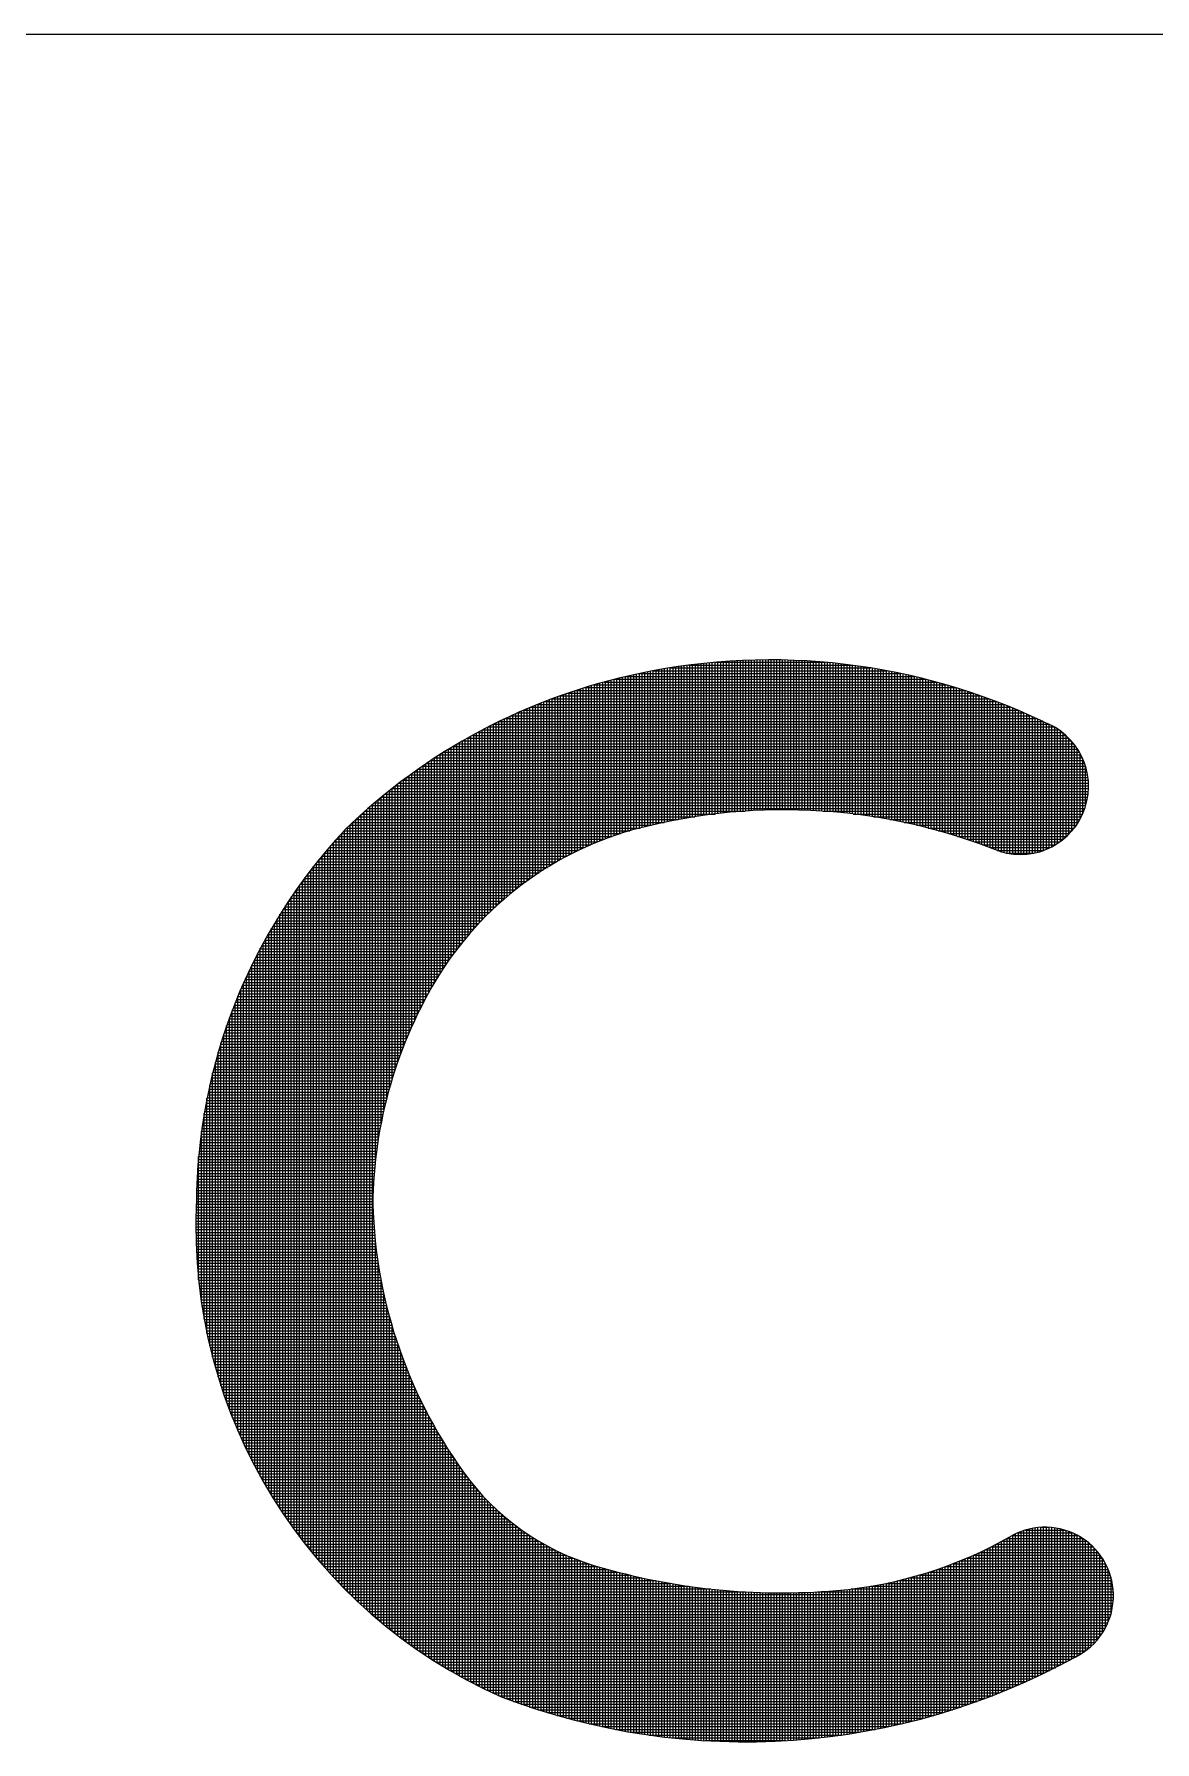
# Model space of a CAD drawing. Header units: inches. Extents: x 0 to 841, y 0 to 594.
# Drawn here: x 695.33 to 702.27, y 99.48 to 110.04 of the extents above; entities that cross this region are included whole.
import ezdxf

# ---------------------------------------------------------------- set-up
doc = ezdxf.new("R2010")
doc.units = ezdxf.units.IN
doc.header["$MEASUREMENT"] = 0
doc.layers.add('BG 0 -2', color=7, linetype='Continuous')
doc.layers.add('BG 한국지역난방기술주식회사 CI', color=7, linetype='Continuous')

msp = doc.modelspace()

# ---------------------------------------------------------------- linework, layer by layer
at = {"layer": 'BG 0 -2', "color": 7, "linetype": 'Continuous', "lineweight": 9}
msp.add_line((666.664, 110.04), (815.931, 110.04), dxfattribs=at)
at = {"layer": 'BG 한국지역난방기술주식회사 CI', "color": 242, "linetype": 'Continuous', "lineweight": 25, "true_color": 0xd51c29}
for p, q in [((699.303, 105.181), (699.303, 106.127)), ((699.321, 105.184), (699.321, 106.13)), ((699.338, 105.187), (699.338, 106.132)), ((699.355, 105.19), (699.355, 106.135)), ((699.373, 105.193), (699.373, 106.137)), ((699.384, 106.139), (700.39, 106.139)), ((699.39, 105.196), (699.39, 106.139)), ((699.407, 105.199), (699.407, 106.142)), ((699.425, 105.202), (699.425, 106.144)), ((699.442, 105.204), (699.442, 106.146)), ((699.46, 105.207), (699.46, 106.148)), ((699.477, 105.209), (699.477, 106.149)), ((699.494, 105.212), (699.494, 106.151)), ((699.512, 105.214), (699.512, 106.153)), ((699.529, 105.216), (699.529, 106.155)), ((699.544, 106.156), (700.23, 106.156)), ((699.546, 105.218), (699.546, 106.156)), ((699.564, 105.22), (699.564, 106.158)), ((699.581, 105.222), (699.581, 106.159)), ((699.598, 105.224), (699.598, 106.16)), ((699.616, 105.226), (699.616, 106.162)), ((699.633, 105.228), (699.633, 106.163)), ((699.651, 105.229), (699.651, 106.164)), ((699.668, 105.231), (699.668, 106.165)), ((699.685, 105.232), (699.685, 106.166)), ((699.703, 105.234), (699.703, 106.167)), ((699.72, 105.235), (699.72, 106.167)), ((699.737, 105.236), (699.737, 106.168)), ((699.755, 105.237), (699.755, 106.169)), ((699.772, 105.238), (699.772, 106.169)), ((699.789, 105.239), (699.789, 106.17)), ((699.807, 105.24), (699.807, 106.17)), ((699.824, 105.241), (699.824, 106.17)), ((699.842, 105.241), (699.842, 106.171)), ((699.859, 105.242), (699.859, 106.171)), ((699.876, 105.243), (699.876, 106.171)), ((699.894, 105.243), (699.894, 106.171)), ((699.911, 105.243), (699.911, 106.171)), ((699.928, 105.244), (699.928, 106.171)), ((699.946, 105.244), (699.946, 106.171)), ((699.963, 105.244), (699.963, 106.17)), ((699.98, 105.244), (699.98, 106.17)), ((699.998, 105.244), (699.998, 106.169)), ((700.015, 105.244), (700.015, 106.169)), ((700.033, 105.243), (700.033, 106.168)), ((700.05, 105.243), (700.05, 106.168)), ((700.067, 105.243), (700.067, 106.167)), ((700.085, 105.242), (700.085, 106.166)), ((700.102, 105.241), (700.102, 106.165)), ((700.119, 105.241), (700.119, 106.164)), ((700.137, 105.24), (700.137, 106.163)), ((700.154, 105.239), (700.154, 106.162)), ((700.172, 105.238), (700.172, 106.161)), ((700.189, 105.237), (700.189, 106.159)), ((700.206, 105.236), (700.206, 106.158)), ((700.224, 105.235), (700.224, 106.157)), ((700.241, 105.234), (700.241, 106.155)), ((700.258, 105.232), (700.258, 106.153)), ((700.276, 105.231), (700.276, 106.152)), ((700.293, 105.229), (700.293, 106.15)), ((700.31, 105.228), (700.31, 106.148)), ((700.328, 105.226), (700.328, 106.146)), ((700.345, 105.224), (700.345, 106.144)), ((700.363, 105.223), (700.363, 106.142)), ((700.38, 105.221), (700.38, 106.14)), ((700.397, 105.219), (700.397, 106.138)), ((700.415, 105.216), (700.415, 106.135)), ((700.432, 105.214), (700.432, 106.133)), ((700.449, 105.212), (700.449, 106.13)), ((700.467, 105.21), (700.467, 106.128)), ((698.817, 105.044), (698.817, 106.023)), ((698.834, 105.051), (698.834, 106.027)), ((698.852, 105.058), (698.852, 106.032)), ((698.86, 106.034), (700.913, 106.034)), ((698.869, 105.064), (698.869, 106.037)), ((698.887, 105.071), (698.887, 106.042)), ((698.904, 105.077), (698.904, 106.046)), ((698.921, 105.083), (698.921, 106.051)), ((698.926, 106.052), (700.847, 106.052)), ((698.939, 105.089), (698.939, 106.055)), ((698.956, 105.095), (698.956, 106.059)), ((698.973, 105.1), (698.973, 106.063)), ((698.991, 105.106), (698.991, 106.067)), ((698.998, 106.069), (700.775, 106.069)), ((699.008, 105.111), (699.008, 106.071)), ((699.025, 105.116), (699.025, 106.075)), ((699.043, 105.121), (699.043, 106.079)), ((699.06, 105.126), (699.06, 106.083)), ((699.077, 106.086), (700.697, 106.086)), ((699.078, 105.13), (699.078, 106.087)), ((699.095, 105.135), (699.095, 106.09)), ((699.112, 105.139), (699.112, 106.094)), ((699.13, 105.143), (699.13, 106.097)), ((699.147, 105.147), (699.147, 106.1)), ((699.164, 105.151), (699.164, 106.104)), ((699.165, 106.104), (700.61, 106.104)), ((699.182, 105.155), (699.182, 106.107)), ((699.199, 105.159), (699.199, 106.11)), ((699.216, 105.163), (699.216, 106.113)), ((699.234, 105.167), (699.234, 106.116)), ((699.251, 105.17), (699.251, 106.119)), ((699.264, 106.121), (700.51, 106.121)), ((699.269, 105.174), (699.269, 106.122)), ((699.286, 105.177), (699.286, 106.125)), ((700.484, 105.207), (700.484, 106.125)), ((700.501, 105.205), (700.501, 106.123)), ((700.519, 105.202), (700.519, 106.12)), ((700.536, 105.199), (700.536, 106.117)), ((700.554, 105.196), (700.554, 106.114)), ((700.571, 105.194), (700.571, 106.111)), ((700.588, 105.191), (700.588, 106.108)), ((700.606, 105.188), (700.606, 106.105)), ((700.623, 105.184), (700.623, 106.101)), ((700.64, 105.181), (700.64, 106.098)), ((700.658, 105.178), (700.658, 106.095)), ((700.675, 105.174), (700.675, 106.091)), ((700.692, 105.171), (700.692, 106.087)), ((700.71, 105.167), (700.71, 106.084)), ((700.727, 105.164), (700.727, 106.08)), ((700.745, 105.16), (700.745, 106.076)), ((700.762, 105.156), (700.762, 106.072)), ((700.779, 105.152), (700.779, 106.068)), ((700.797, 105.148), (700.797, 106.064)), ((700.814, 105.144), (700.814, 106.06)), ((700.831, 105.14), (700.831, 106.056)), ((700.849, 105.135), (700.849, 106.051)), ((700.866, 105.131), (700.866, 106.047)), ((700.883, 105.126), (700.883, 106.042)), ((700.901, 105.122), (700.901, 106.038)), ((700.918, 105.117), (700.918, 106.033)), ((700.936, 105.112), (700.936, 106.028)), ((700.953, 105.107), (700.953, 106.023)), ((698.505, 104.885), (698.505, 105.918)), ((698.522, 104.896), (698.522, 105.925)), ((698.536, 105.93), (701.24, 105.93)), ((698.539, 104.906), (698.539, 105.931)), ((698.557, 104.917), (698.557, 105.938)), ((698.574, 104.927), (698.574, 105.944)), ((698.583, 105.948), (701.192, 105.948)), ((698.591, 104.936), (698.591, 105.95)), ((698.609, 104.946), (698.609, 105.957)), ((698.626, 104.955), (698.626, 105.963)), ((698.633, 105.965), (701.142, 105.965)), ((698.643, 104.964), (698.643, 105.969)), ((698.661, 104.973), (698.661, 105.974)), ((698.678, 104.982), (698.678, 105.98)), ((698.685, 105.982), (701.089, 105.982)), ((698.696, 104.99), (698.696, 105.986)), ((698.713, 104.999), (698.713, 105.991)), ((698.73, 105.007), (698.73, 105.997)), ((698.74, 106), (701.034, 106)), ((698.748, 105.014), (698.748, 106.002)), ((698.765, 105.022), (698.765, 106.007)), ((698.782, 105.03), (698.782, 106.013)), ((698.798, 106.017), (700.975, 106.017)), ((698.8, 105.037), (698.8, 106.018)), ((700.97, 105.102), (700.97, 106.018)), ((700.988, 105.097), (700.988, 106.013)), ((701.005, 105.092), (701.005, 106.008)), ((701.022, 105.087), (701.022, 106.003)), ((701.04, 105.081), (701.04, 105.998)), ((701.057, 105.076), (701.057, 105.992)), ((701.074, 105.07), (701.074, 105.987)), ((701.092, 105.065), (701.092, 105.981)), ((701.109, 105.059), (701.109, 105.976)), ((701.127, 105.053), (701.127, 105.97)), ((701.144, 105.047), (701.144, 105.964)), ((701.161, 105.041), (701.161, 105.958)), ((701.179, 105.035), (701.179, 105.952)), ((701.196, 105.029), (701.196, 105.946)), ((701.213, 105.022), (701.213, 105.94)), ((701.231, 105.016), (701.231, 105.934)), ((701.248, 105.009), (701.248, 105.927)), ((701.265, 105.003), (701.265, 105.921)), ((701.283, 104.996), (701.283, 105.914)), ((698.248, 105.809), (701.534, 105.809)), ((698.261, 104.709), (698.261, 105.815)), ((698.279, 104.724), (698.279, 105.823)), ((698.285, 105.826), (701.496, 105.826)), ((698.296, 104.738), (698.296, 105.831)), ((698.314, 104.752), (698.314, 105.839)), ((698.324, 105.843), (701.457, 105.843)), ((698.331, 104.765), (698.331, 105.847)), ((698.348, 104.778), (698.348, 105.854)), ((698.363, 105.861), (701.416, 105.861)), ((698.366, 104.791), (698.366, 105.862)), ((698.383, 104.804), (698.383, 105.869)), ((698.4, 104.816), (698.4, 105.876)), ((698.404, 105.878), (701.374, 105.878)), ((698.418, 104.828), (698.418, 105.884)), ((698.435, 104.84), (698.435, 105.891)), ((698.446, 105.895), (701.331, 105.895)), ((698.452, 104.852), (698.452, 105.898)), ((698.47, 104.863), (698.47, 105.905)), ((698.487, 104.874), (698.487, 105.912)), ((698.49, 105.913), (701.287, 105.913)), ((701.3, 104.989), (701.3, 105.908)), ((701.318, 104.983), (701.318, 105.901)), ((701.335, 104.978), (701.335, 105.894)), ((701.352, 104.975), (701.352, 105.887)), ((701.37, 104.972), (701.37, 105.88)), ((701.387, 104.969), (701.387, 105.873)), ((701.404, 104.968), (701.404, 105.866)), ((701.422, 104.967), (701.422, 105.858)), ((701.439, 104.967), (701.439, 105.851)), ((701.456, 104.967), (701.456, 105.843)), ((701.474, 104.969), (701.474, 105.836)), ((701.491, 104.971), (701.491, 105.828)), ((701.509, 104.974), (701.509, 105.82)), ((701.526, 104.977), (701.526, 105.812)), ((698.045, 105.704), (701.717, 105.704)), ((698.053, 104.507), (698.053, 105.709)), ((698.07, 104.526), (698.07, 105.718)), ((698.077, 105.722), (701.697, 105.722)), ((698.088, 104.545), (698.088, 105.728)), ((698.105, 104.563), (698.105, 105.737)), ((698.109, 105.739), (701.673, 105.739)), ((698.122, 104.581), (698.122, 105.746)), ((698.14, 104.598), (698.14, 105.755)), ((698.143, 105.757), (701.646, 105.757)), ((698.157, 104.615), (698.157, 105.764)), ((698.175, 104.632), (698.175, 105.773)), ((698.177, 105.774), (701.613, 105.774)), ((698.192, 104.648), (698.192, 105.781)), ((698.209, 104.664), (698.209, 105.79)), ((698.212, 105.791), (701.571, 105.791)), ((698.227, 104.679), (698.227, 105.798)), ((698.244, 104.694), (698.244, 105.807)), ((701.543, 104.981), (701.543, 105.804)), ((701.561, 104.986), (701.561, 105.796)), ((701.578, 104.992), (701.578, 105.788)), ((701.595, 104.999), (701.595, 105.781)), ((701.613, 105.007), (701.613, 105.774)), ((701.63, 105.015), (701.63, 105.765)), ((701.647, 105.025), (701.647, 105.756)), ((701.665, 105.036), (701.665, 105.745)), ((701.682, 105.048), (701.682, 105.733)), ((701.7, 105.061), (701.7, 105.719)), ((701.717, 105.076), (701.717, 105.705)), ((697.868, 105.6), (701.801, 105.6)), ((697.879, 104.284), (697.879, 105.607)), ((697.896, 105.618), (701.791, 105.618)), ((697.897, 104.31), (697.897, 105.618)), ((697.914, 104.334), (697.914, 105.629)), ((697.925, 105.635), (701.779, 105.635)), ((697.931, 104.358), (697.931, 105.639)), ((697.949, 104.381), (697.949, 105.649)), ((697.954, 105.652), (701.766, 105.652)), ((697.966, 104.403), (697.966, 105.66)), ((697.983, 105.67), (701.751, 105.67)), ((697.984, 104.425), (697.984, 105.67)), ((698.001, 104.447), (698.001, 105.68)), ((698.014, 105.687), (701.735, 105.687)), ((698.018, 104.467), (698.018, 105.69)), ((698.036, 104.487), (698.036, 105.699)), ((701.734, 105.092), (701.734, 105.688)), ((701.752, 105.111), (701.752, 105.669)), ((701.769, 105.132), (701.769, 105.648)), ((701.786, 105.157), (701.786, 105.624)), ((697.706, 103.98), (697.706, 105.492)), ((697.711, 105.496), (701.843, 105.496)), ((697.723, 104.015), (697.723, 105.504)), ((697.736, 105.513), (701.838, 105.513)), ((697.74, 104.049), (697.74, 105.516)), ((697.758, 104.082), (697.758, 105.528)), ((697.761, 105.531), (701.833, 105.531)), ((697.775, 104.114), (697.775, 105.54)), ((697.787, 105.548), (701.826, 105.548)), ((697.793, 104.144), (697.793, 105.552)), ((697.81, 104.174), (697.81, 105.563)), ((697.814, 105.566), (701.819, 105.566)), ((697.827, 104.203), (697.827, 105.574)), ((697.841, 105.583), (701.81, 105.583)), ((697.845, 104.231), (697.845, 105.585)), ((697.862, 104.258), (697.862, 105.596)), ((701.804, 105.185), (701.804, 105.595)), ((701.821, 105.22), (701.821, 105.56)), ((701.838, 105.267), (701.838, 105.513)), ((697.567, 103.638), (697.567, 105.39)), ((697.57, 105.392), (701.857, 105.392)), ((697.584, 103.689), (697.584, 105.403)), ((697.592, 105.409), (701.856, 105.409)), ((697.602, 103.737), (697.602, 105.416)), ((697.615, 105.427), (701.855, 105.427)), ((697.619, 103.783), (697.619, 105.429)), ((697.636, 103.826), (697.636, 105.442)), ((697.639, 105.444), (701.853, 105.444)), ((697.654, 103.867), (697.654, 105.455)), ((697.662, 105.461), (701.851, 105.461)), ((697.671, 103.906), (697.671, 105.468)), ((697.686, 105.479), (701.847, 105.479)), ((697.688, 103.944), (697.688, 105.48)), ((701.856, 105.363), (701.856, 105.417)), ((697.441, 105.288), (701.844, 105.288)), ((697.445, 103.078), (697.445, 105.291)), ((697.462, 105.305), (701.848, 105.305)), ((697.463, 103.208), (697.463, 105.306)), ((697.48, 103.306), (697.48, 105.32)), ((697.483, 105.322), (701.851, 105.322)), ((697.497, 103.388), (697.497, 105.334)), ((697.504, 105.34), (701.854, 105.34)), ((697.515, 103.46), (697.515, 105.348)), ((697.526, 105.357), (701.855, 105.357)), ((697.532, 103.525), (697.532, 105.362)), ((697.547, 105.375), (701.856, 105.375)), ((697.549, 103.584), (697.549, 105.376)), ((697.324, 105.184), (699.318, 105.184)), ((697.324, 100.36), (697.324, 105.183)), ((697.341, 100.344), (697.341, 105.199)), ((697.343, 105.201), (699.42, 105.201)), ((697.358, 100.328), (697.358, 105.215)), ((697.362, 105.218), (699.546, 105.218)), ((697.376, 100.312), (697.376, 105.231)), ((697.381, 105.236), (699.731, 105.236)), ((697.393, 100.296), (697.393, 105.246)), ((697.401, 105.253), (701.834, 105.253)), ((697.411, 100.281), (697.411, 105.261)), ((697.421, 105.27), (701.839, 105.27)), ((697.428, 100.265), (697.428, 105.276)), ((700.215, 105.236), (701.827, 105.236)), ((700.4, 105.218), (701.82, 105.218)), ((700.526, 105.201), (701.812, 105.201)), ((700.628, 105.184), (701.803, 105.184)), ((697.219, 105.079), (698.91, 105.079)), ((697.22, 100.464), (697.22, 105.08)), ((697.235, 105.097), (698.962, 105.097)), ((697.237, 100.446), (697.237, 105.099)), ((697.251, 105.114), (699.019, 105.114)), ((697.254, 100.428), (697.254, 105.117)), ((697.269, 105.131), (699.082, 105.131)), ((697.272, 100.411), (697.272, 105.134)), ((697.287, 105.149), (699.153, 105.149)), ((697.289, 100.394), (697.289, 105.151)), ((697.305, 105.166), (699.231, 105.166)), ((697.306, 100.377), (697.306, 105.167)), ((700.715, 105.166), (701.793, 105.166)), ((700.793, 105.149), (701.781, 105.149)), ((700.864, 105.131), (701.768, 105.131)), ((700.929, 105.114), (701.754, 105.114)), ((700.989, 105.097), (701.738, 105.097)), ((701.046, 105.079), (701.721, 105.079)), ((697.128, 104.975), (698.665, 104.975)), ((697.133, 100.558), (697.133, 104.98)), ((697.143, 104.992), (698.7, 104.992)), ((697.15, 100.539), (697.15, 105.001)), ((697.158, 105.01), (698.737, 105.01)), ((697.167, 100.519), (697.167, 105.021)), ((697.173, 105.027), (698.777, 105.027)), ((697.185, 100.501), (697.185, 105.041)), ((697.188, 105.045), (698.818, 105.045)), ((697.202, 100.482), (697.202, 105.061)), ((697.203, 105.062), (698.863, 105.062)), ((701.1, 105.062), (701.701, 105.062)), ((701.151, 105.045), (701.678, 105.045)), ((701.2, 105.027), (701.651, 105.027)), ((701.247, 105.01), (701.619, 105.01)), ((701.291, 104.992), (701.579, 104.992)), ((701.349, 104.975), (701.517, 104.975)), ((697.045, 104.871), (698.482, 104.871)), ((697.046, 100.66), (697.046, 104.873)), ((697.058, 104.888), (698.509, 104.888)), ((697.063, 100.639), (697.063, 104.895)), ((697.072, 104.906), (698.538, 104.906)), ((697.081, 100.618), (697.081, 104.917)), ((697.086, 104.923), (698.568, 104.923)), ((697.098, 100.598), (697.098, 104.938)), ((697.1, 104.94), (698.599, 104.94)), ((697.114, 104.958), (698.631, 104.958)), ((697.115, 100.578), (697.115, 104.96)), ((696.959, 100.772), (696.959, 104.755)), ((696.967, 104.767), (698.333, 104.767)), ((696.976, 100.749), (696.976, 104.779)), ((696.98, 104.784), (698.356, 104.784)), ((696.992, 104.801), (698.38, 104.801)), ((696.994, 100.726), (696.994, 104.803)), ((697.005, 104.819), (698.404, 104.819)), ((697.011, 100.704), (697.011, 104.827)), ((697.018, 104.836), (698.429, 104.836)), ((697.029, 100.682), (697.029, 104.85)), ((697.031, 104.854), (698.455, 104.854)), ((696.89, 100.87), (696.89, 104.653)), ((696.896, 104.663), (698.208, 104.663)), ((696.907, 100.845), (696.907, 104.679)), ((696.908, 104.68), (698.228, 104.68)), ((696.919, 104.697), (698.248, 104.697)), ((696.924, 100.82), (696.924, 104.705)), ((696.931, 104.715), (698.268, 104.715)), ((696.942, 100.796), (696.942, 104.73)), ((696.943, 104.732), (698.289, 104.732)), ((696.955, 104.749), (698.311, 104.749)), ((696.82, 100.976), (696.82, 104.542)), ((696.83, 104.558), (698.101, 104.558)), ((696.838, 100.949), (696.838, 104.57)), ((696.841, 104.576), (698.118, 104.576)), ((696.852, 104.593), (698.135, 104.593)), ((696.855, 100.922), (696.855, 104.598)), ((696.863, 104.61), (698.152, 104.61)), ((696.872, 100.896), (696.872, 104.626)), ((696.874, 104.628), (698.171, 104.628)), ((696.885, 104.645), (698.189, 104.645)), ((696.76, 104.437), (697.993, 104.437)), ((696.768, 101.062), (696.768, 104.451)), ((696.77, 104.454), (698.007, 104.454)), ((696.779, 104.472), (698.022, 104.472)), ((696.785, 101.033), (696.785, 104.482)), ((696.789, 104.489), (698.037, 104.489)), ((696.799, 104.506), (698.052, 104.506)), ((696.803, 101.004), (696.803, 104.512)), ((696.81, 104.524), (698.068, 104.524)), ((696.82, 104.541), (698.084, 104.541)), ((696.705, 104.333), (697.913, 104.333)), ((696.714, 104.35), (697.926, 104.35)), ((696.716, 101.155), (696.716, 104.354)), ((696.723, 104.367), (697.939, 104.367)), ((696.732, 104.385), (697.952, 104.385)), ((696.733, 101.123), (696.733, 104.388)), ((696.741, 104.402), (697.965, 104.402)), ((696.75, 104.419), (697.979, 104.419)), ((696.751, 101.092), (696.751, 104.42)), ((696.654, 104.228), (697.843, 104.228)), ((696.662, 104.246), (697.854, 104.246)), ((696.664, 101.256), (696.664, 104.249)), ((696.671, 104.263), (697.865, 104.263)), ((696.679, 104.281), (697.877, 104.281)), ((696.681, 101.221), (696.681, 104.285)), ((696.688, 104.298), (697.889, 104.298)), ((696.696, 104.315), (697.901, 104.315)), ((696.699, 101.187), (696.699, 104.32)), ((696.608, 104.124), (697.781, 104.124)), ((696.612, 101.366), (696.612, 104.133)), ((696.615, 104.142), (697.791, 104.142)), ((696.623, 104.159), (697.801, 104.159)), ((696.629, 101.328), (696.629, 104.173)), ((696.631, 104.176), (697.811, 104.176)), ((696.638, 104.194), (697.822, 104.194)), ((696.646, 104.211), (697.832, 104.211)), ((696.647, 101.291), (696.647, 104.212)), ((696.566, 104.02), (697.725, 104.02)), ((696.572, 104.037), (697.734, 104.037)), ((696.577, 101.447), (696.577, 104.049)), ((696.579, 104.055), (697.743, 104.055)), ((696.586, 104.072), (697.753, 104.072)), ((696.593, 104.09), (697.762, 104.09)), ((696.594, 101.406), (696.594, 104.092)), ((696.601, 104.107), (697.771, 104.107)), ((696.525, 101.581), (696.525, 103.909)), ((696.527, 103.916), (697.675, 103.916)), ((696.534, 103.933), (697.683, 103.933)), ((696.54, 103.951), (697.691, 103.951)), ((696.542, 101.534), (696.542, 103.958)), ((696.546, 103.968), (697.7, 103.968)), ((696.553, 103.985), (697.708, 103.985)), ((696.559, 104.003), (697.717, 104.003)), ((696.56, 101.489), (696.56, 104.004)), ((696.49, 101.682), (696.49, 103.803)), ((696.493, 103.812), (697.631, 103.812)), ((696.498, 103.829), (697.638, 103.829)), ((696.504, 103.846), (697.645, 103.846)), ((696.508, 101.63), (696.508, 103.857)), ((696.51, 103.864), (697.652, 103.864)), ((696.516, 103.881), (697.66, 103.881)), ((696.521, 103.899), (697.668, 103.899)), ((696.462, 103.708), (697.591, 103.708)), ((696.467, 103.725), (697.597, 103.725)), ((696.472, 103.742), (697.603, 103.742)), ((696.473, 101.737), (696.473, 103.745)), ((696.477, 103.76), (697.61, 103.76)), ((696.482, 103.777), (697.617, 103.777)), ((696.488, 103.794), (697.624, 103.794)), ((696.435, 103.603), (697.556, 103.603)), ((696.438, 101.86), (696.438, 103.616)), ((696.439, 103.621), (697.561, 103.621)), ((696.444, 103.638), (697.567, 103.638)), ((696.448, 103.655), (697.573, 103.655)), ((696.453, 103.673), (697.578, 103.673)), ((696.456, 101.796), (696.456, 103.683)), ((696.457, 103.69), (697.584, 103.69)), ((696.411, 103.499), (697.525, 103.499)), ((696.415, 103.517), (697.53, 103.517)), ((696.419, 103.534), (697.535, 103.534)), ((696.421, 101.929), (696.421, 103.543)), ((696.423, 103.551), (697.54, 103.551)), ((696.427, 103.569), (697.545, 103.569)), ((696.431, 103.586), (697.55, 103.586)), ((696.391, 103.395), (697.499, 103.395)), ((696.394, 103.412), (697.503, 103.412)), ((696.397, 103.43), (697.507, 103.43)), ((696.401, 103.447), (697.511, 103.447)), ((696.403, 102.006), (696.403, 103.461)), ((696.404, 103.464), (697.516, 103.464)), ((696.408, 103.482), (697.52, 103.482)), ((696.374, 103.291), (697.477, 103.291)), ((696.376, 103.308), (697.48, 103.308)), ((696.379, 103.326), (697.484, 103.326)), ((696.382, 103.343), (697.487, 103.343)), ((696.385, 103.36), (697.491, 103.36)), ((696.386, 102.094), (696.386, 103.368)), ((696.388, 103.378), (697.495, 103.378)), ((696.358, 103.169), (697.457, 103.169)), ((696.36, 103.187), (697.459, 103.187)), ((696.362, 103.204), (697.462, 103.204)), ((696.364, 103.221), (697.465, 103.221)), ((696.367, 103.239), (697.468, 103.239)), ((696.369, 103.256), (697.471, 103.256)), ((696.369, 102.2), (696.369, 103.254)), ((696.371, 103.273), (697.474, 103.273)), ((696.348, 103.065), (697.444, 103.065)), ((696.35, 103.082), (697.446, 103.082)), ((696.351, 102.338), (696.351, 103.101)), ((696.351, 103.1), (697.448, 103.1)), ((696.353, 103.117), (697.45, 103.117)), ((696.355, 103.134), (697.452, 103.134)), ((696.356, 103.152), (697.454, 103.152)), ((696.342, 102.961), (697.435, 102.961)), ((696.343, 102.996), (697.438, 102.996)), ((696.343, 102.978), (697.436, 102.978)), ((696.345, 103.013), (697.439, 103.013)), ((696.346, 103.03), (697.44, 103.03)), ((696.347, 103.048), (697.442, 103.048)), ((696.338, 102.857), (697.428, 102.857)), ((696.339, 102.891), (697.431, 102.891)), ((696.339, 102.874), (697.431, 102.874)), ((696.34, 102.926), (697.433, 102.926)), ((696.34, 102.909), (697.432, 102.909)), ((696.341, 102.943), (697.434, 102.943)), ((697.428, 102.857), (697.43, 102.857)), ((696.336, 102.77), (697.429, 102.77)), ((696.336, 102.752), (697.431, 102.752)), ((696.337, 102.805), (697.429, 102.805)), ((696.337, 102.787), (697.429, 102.787)), ((696.338, 102.839), (697.428, 102.839)), ((696.338, 102.822), (697.429, 102.822)), ((697.428, 102.839), (697.43, 102.839)), ((697.429, 102.77), (697.43, 102.77)), ((696.334, 102.683), (697.435, 102.683)), ((696.334, 102.666), (697.436, 102.666)), ((696.334, 102.648), (697.438, 102.648)), ((696.335, 102.735), (697.432, 102.735)), ((696.335, 102.718), (697.433, 102.718)), ((696.335, 102.7), (697.434, 102.7)), ((696.335, 102.631), (697.439, 102.631)), ((696.335, 102.614), (697.441, 102.614)), ((696.335, 102.596), (697.443, 102.596)), ((696.336, 102.579), (697.444, 102.579)), ((696.336, 102.561), (697.446, 102.561)), ((696.337, 102.544), (697.448, 102.544)), ((697.445, 100.25), (697.445, 102.57)), ((696.337, 102.527), (697.45, 102.527)), ((696.338, 102.509), (697.452, 102.509)), ((696.339, 102.492), (697.455, 102.492)), ((696.34, 102.475), (697.457, 102.475)), ((696.341, 102.457), (697.46, 102.457)), ((696.342, 102.44), (697.462, 102.44)), ((697.463, 100.236), (697.463, 102.437)), ((696.344, 102.423), (697.465, 102.423)), ((696.345, 102.405), (697.468, 102.405)), ((696.347, 102.388), (697.471, 102.388)), ((696.348, 102.37), (697.474, 102.37)), ((696.35, 102.353), (697.477, 102.353)), ((696.352, 102.336), (697.48, 102.336)), ((697.48, 100.221), (697.48, 102.336)), ((696.353, 102.318), (697.483, 102.318)), ((696.355, 102.301), (697.487, 102.301)), ((696.357, 102.284), (697.49, 102.284)), ((696.36, 102.266), (697.494, 102.266)), ((696.362, 102.249), (697.498, 102.249)), ((696.364, 102.232), (697.502, 102.232)), ((697.497, 100.207), (697.497, 102.251)), ((696.367, 102.214), (697.506, 102.214)), ((696.369, 102.197), (697.51, 102.197)), ((696.372, 102.179), (697.514, 102.179)), ((696.374, 102.162), (697.518, 102.162)), ((696.377, 102.145), (697.523, 102.145)), ((696.38, 102.127), (697.527, 102.127)), ((697.515, 100.193), (697.515, 102.176)), ((696.383, 102.11), (697.532, 102.11)), ((696.386, 102.093), (697.537, 102.093)), ((696.39, 102.075), (697.542, 102.075)), ((696.393, 102.058), (697.547, 102.058)), ((696.396, 102.041), (697.552, 102.041)), ((696.4, 102.023), (697.557, 102.023)), ((697.532, 100.179), (697.532, 102.109)), ((697.549, 100.165), (697.549, 102.048)), ((696.404, 102.006), (697.562, 102.006)), ((696.407, 101.988), (697.568, 101.988)), ((696.411, 101.971), (697.573, 101.971)), ((696.415, 101.954), (697.579, 101.954)), ((696.419, 101.936), (697.585, 101.936)), ((696.423, 101.919), (697.591, 101.919)), ((696.427, 101.902), (697.597, 101.902)), ((697.567, 100.151), (697.567, 101.991)), ((697.584, 100.138), (697.584, 101.938)), ((696.432, 101.884), (697.603, 101.884)), ((696.436, 101.867), (697.609, 101.867)), ((696.441, 101.85), (697.616, 101.85)), ((696.445, 101.832), (697.622, 101.832)), ((696.45, 101.815), (697.629, 101.815)), ((696.455, 101.797), (697.636, 101.797)), ((697.602, 100.125), (697.602, 101.888)), ((697.619, 100.112), (697.619, 101.841)), ((696.46, 101.78), (697.642, 101.78)), ((696.465, 101.763), (697.649, 101.763)), ((696.47, 101.745), (697.657, 101.745)), ((696.476, 101.728), (697.664, 101.728)), ((696.481, 101.711), (697.671, 101.711)), ((696.487, 101.693), (697.679, 101.693)), ((697.636, 100.099), (697.636, 101.795)), ((697.654, 100.086), (697.654, 101.753)), ((697.671, 100.074), (697.671, 101.711)), ((696.492, 101.676), (697.687, 101.676)), ((696.498, 101.659), (697.694, 101.659)), ((696.504, 101.641), (697.702, 101.641)), ((696.51, 101.624), (697.71, 101.624)), ((696.516, 101.606), (697.719, 101.606)), ((696.522, 101.589), (697.727, 101.589)), ((697.688, 100.062), (697.688, 101.672)), ((697.706, 100.05), (697.706, 101.634)), ((697.723, 100.038), (697.723, 101.597)), ((696.528, 101.572), (697.736, 101.572)), ((696.535, 101.554), (697.744, 101.554)), ((696.541, 101.537), (697.753, 101.537)), ((696.548, 101.52), (697.762, 101.52)), ((696.555, 101.502), (697.771, 101.502)), ((696.562, 101.485), (697.78, 101.485)), ((697.74, 100.026), (697.74, 101.562)), ((697.758, 100.014), (697.758, 101.527)), ((697.775, 100.003), (697.775, 101.494)), ((696.569, 101.468), (697.789, 101.468)), ((696.576, 101.45), (697.799, 101.45)), ((696.583, 101.433), (697.809, 101.433)), ((696.59, 101.415), (697.818, 101.415)), ((696.598, 101.398), (697.828, 101.398)), ((696.605, 101.381), (697.839, 101.381)), ((697.793, 99.992), (697.793, 101.462)), ((697.81, 99.981), (697.81, 101.431)), ((697.827, 99.97), (697.827, 101.4)), ((696.613, 101.363), (697.849, 101.363)), ((696.621, 101.346), (697.859, 101.346)), ((696.629, 101.329), (697.87, 101.329)), ((696.637, 101.311), (697.881, 101.311)), ((696.645, 101.294), (697.892, 101.294)), ((696.654, 101.276), (697.903, 101.276)), ((697.845, 99.959), (697.845, 101.37)), ((697.862, 99.948), (697.862, 101.341)), ((697.879, 99.938), (697.879, 101.313)), ((697.897, 99.927), (697.897, 101.286)), ((696.662, 101.259), (697.914, 101.259)), ((696.671, 101.242), (697.925, 101.242)), ((696.679, 101.224), (697.937, 101.224)), ((696.688, 101.207), (697.949, 101.207)), ((696.697, 101.19), (697.961, 101.19)), ((696.707, 101.172), (697.973, 101.172)), ((697.914, 99.917), (697.914, 101.259)), ((697.931, 99.907), (697.931, 101.233)), ((697.949, 99.897), (697.949, 101.207)), ((697.966, 99.887), (697.966, 101.182)), ((696.716, 101.155), (697.985, 101.155)), ((696.725, 101.138), (697.998, 101.138)), ((696.735, 101.12), (698.011, 101.12)), ((696.745, 101.103), (698.024, 101.103)), ((696.754, 101.085), (698.038, 101.085)), ((696.764, 101.068), (698.052, 101.068)), ((697.984, 99.878), (697.984, 101.157)), ((698.001, 99.868), (698.001, 101.134)), ((698.018, 99.859), (698.018, 101.111)), ((698.036, 99.85), (698.036, 101.088)), ((698.053, 99.841), (698.053, 101.067)), ((696.775, 101.051), (698.067, 101.051)), ((696.785, 101.033), (698.082, 101.033)), ((696.795, 101.016), (698.097, 101.016)), ((696.806, 100.999), (698.113, 100.999)), ((696.817, 100.981), (698.129, 100.981)), ((696.828, 100.964), (698.146, 100.964)), ((698.07, 99.832), (698.07, 101.046)), ((698.088, 99.823), (698.088, 101.026)), ((698.105, 99.815), (698.105, 101.007)), ((698.122, 99.806), (698.122, 100.989)), ((698.14, 99.798), (698.14, 100.971)), ((698.157, 99.789), (698.157, 100.953)), ((696.839, 100.947), (698.164, 100.947)), ((696.85, 100.929), (698.182, 100.929)), ((696.861, 100.912), (698.201, 100.912)), ((696.873, 100.894), (698.22, 100.894)), ((696.885, 100.877), (698.24, 100.877)), ((696.897, 100.86), (698.261, 100.86)), ((698.175, 99.781), (698.175, 100.936)), ((698.192, 99.773), (698.192, 100.92)), ((698.209, 99.765), (698.209, 100.904)), ((698.227, 99.758), (698.227, 100.889)), ((698.244, 99.751), (698.244, 100.874)), ((698.261, 99.744), (698.261, 100.859)), ((696.909, 100.842), (698.282, 100.842)), ((696.921, 100.825), (698.304, 100.825)), ((696.933, 100.808), (698.327, 100.808)), ((696.946, 100.79), (698.351, 100.79)), ((696.959, 100.773), (698.376, 100.773)), ((696.972, 100.756), (698.402, 100.756)), ((698.279, 99.738), (698.279, 100.845)), ((698.296, 99.732), (698.296, 100.831)), ((698.314, 99.725), (698.314, 100.818)), ((698.331, 99.719), (698.331, 100.805)), ((698.348, 99.713), (698.348, 100.792)), ((698.366, 99.707), (698.366, 100.78)), ((698.383, 99.701), (698.383, 100.768)), ((698.4, 99.696), (698.4, 100.757)), ((698.418, 99.69), (698.418, 100.746)), ((701.37, 99.809), (701.37, 100.748)), ((701.383, 100.756), (701.792, 100.756)), ((701.387, 99.817), (701.387, 100.758)), ((701.404, 99.824), (701.404, 100.767)), ((701.418, 100.773), (701.757, 100.773)), ((701.422, 99.832), (701.422, 100.775)), ((701.439, 99.839), (701.439, 100.781)), ((701.456, 99.847), (701.456, 100.788)), ((701.465, 100.79), (701.709, 100.79)), ((701.474, 99.855), (701.474, 100.793)), ((701.491, 99.863), (701.491, 100.797)), ((701.509, 99.871), (701.509, 100.801)), ((701.526, 99.879), (701.526, 100.804)), ((701.543, 99.887), (701.543, 100.806)), ((701.561, 99.895), (701.561, 100.807)), ((701.564, 100.808), (701.61, 100.808)), ((701.578, 99.903), (701.578, 100.808)), ((701.595, 99.912), (701.595, 100.808)), ((701.613, 99.92), (701.613, 100.808)), ((701.63, 99.929), (701.63, 100.806)), ((701.647, 99.938), (701.647, 100.804)), ((701.665, 99.947), (701.665, 100.801)), ((701.682, 99.955), (701.682, 100.798)), ((701.7, 99.965), (701.7, 100.793)), ((701.717, 99.974), (701.717, 100.788)), ((701.734, 99.983), (701.734, 100.782)), ((701.752, 99.992), (701.752, 100.775)), ((701.769, 100.002), (701.769, 100.767)), ((701.786, 100.011), (701.786, 100.759)), ((701.804, 100.021), (701.804, 100.749)), ((696.985, 100.738), (698.43, 100.738)), ((696.998, 100.721), (698.458, 100.721)), ((697.012, 100.703), (698.488, 100.703)), ((697.025, 100.686), (698.52, 100.686)), ((697.039, 100.669), (698.554, 100.669)), ((697.053, 100.651), (698.59, 100.651)), ((698.435, 99.684), (698.435, 100.735)), ((698.452, 99.679), (698.452, 100.724)), ((698.47, 99.673), (698.47, 100.714)), ((698.487, 99.668), (698.487, 100.704)), ((698.505, 99.663), (698.505, 100.695)), ((698.522, 99.657), (698.522, 100.685)), ((698.539, 99.652), (698.539, 100.676)), ((698.557, 99.647), (698.557, 100.667)), ((698.574, 99.642), (698.574, 100.659)), ((698.591, 99.637), (698.591, 100.651)), ((698.609, 99.633), (698.609, 100.643)), ((698.626, 99.628), (698.626, 100.635)), ((701.161, 99.729), (701.161, 100.642)), ((701.179, 99.735), (701.179, 100.65)), ((701.182, 100.651), (701.916, 100.651)), ((701.196, 99.741), (701.196, 100.658)), ((701.213, 99.748), (701.213, 100.666)), ((701.218, 100.669), (701.902, 100.669)), ((701.231, 99.754), (701.231, 100.675)), ((701.248, 99.761), (701.248, 100.683)), ((701.253, 100.686), (701.885, 100.686)), ((701.265, 99.767), (701.265, 100.692)), ((701.283, 99.774), (701.283, 100.701)), ((701.287, 100.703), (701.866, 100.703)), ((701.3, 99.781), (701.3, 100.71)), ((701.318, 99.788), (701.318, 100.719)), ((701.32, 100.721), (701.845, 100.721)), ((701.335, 99.795), (701.335, 100.729)), ((701.352, 100.738), (701.821, 100.738)), ((701.352, 99.802), (701.352, 100.738)), ((701.821, 100.032), (701.821, 100.738)), ((701.838, 100.044), (701.838, 100.726)), ((701.856, 100.057), (701.856, 100.712)), ((701.873, 100.072), (701.873, 100.697)), ((701.891, 100.089), (701.891, 100.68)), ((701.908, 100.108), (701.908, 100.662)), ((701.925, 100.13), (701.925, 100.64)), ((697.068, 100.634), (698.628, 100.634)), ((697.082, 100.617), (698.669, 100.617)), ((697.097, 100.599), (698.715, 100.599)), ((697.112, 100.582), (698.764, 100.582)), ((697.127, 100.565), (698.821, 100.565)), ((697.142, 100.547), (698.882, 100.547)), ((697.158, 100.53), (698.947, 100.53)), ((698.643, 99.623), (698.643, 100.627)), ((698.661, 99.619), (698.661, 100.62)), ((698.678, 99.614), (698.678, 100.613)), ((698.696, 99.61), (698.696, 100.606)), ((698.713, 99.605), (698.713, 100.6)), ((698.73, 99.601), (698.73, 100.594)), ((698.748, 99.597), (698.748, 100.588)), ((698.765, 99.593), (698.765, 100.582)), ((698.782, 99.589), (698.782, 100.576)), ((698.8, 99.585), (698.8, 100.571)), ((698.817, 99.581), (698.817, 100.566)), ((698.834, 99.577), (698.834, 100.561)), ((698.852, 99.573), (698.852, 100.556)), ((698.869, 99.57), (698.869, 100.551)), ((698.887, 99.566), (698.887, 100.546)), ((698.904, 99.563), (698.904, 100.541)), ((698.921, 99.559), (698.921, 100.537)), ((698.939, 99.556), (698.939, 100.532)), ((700.866, 99.635), (700.866, 100.529)), ((700.869, 100.53), (701.985, 100.53)), ((700.883, 99.64), (700.883, 100.534)), ((700.901, 99.645), (700.901, 100.54)), ((700.918, 99.65), (700.918, 100.546)), ((700.922, 100.547), (701.978, 100.547)), ((700.936, 99.655), (700.936, 100.552)), ((700.953, 99.66), (700.953, 100.558)), ((700.97, 99.665), (700.97, 100.564)), ((700.971, 100.565), (701.971, 100.565)), ((700.988, 99.671), (700.988, 100.571)), ((701.005, 99.676), (701.005, 100.577)), ((701.018, 100.582), (701.962, 100.582)), ((701.022, 99.682), (701.022, 100.584)), ((701.04, 99.687), (701.04, 100.591)), ((701.057, 99.693), (701.057, 100.597)), ((701.062, 100.599), (701.953, 100.599)), ((701.074, 99.699), (701.074, 100.605)), ((701.092, 99.704), (701.092, 100.612)), ((701.103, 100.617), (701.942, 100.617)), ((701.109, 99.71), (701.109, 100.619)), ((701.127, 99.716), (701.127, 100.627)), ((701.143, 100.634), (701.93, 100.634)), ((701.144, 99.722), (701.144, 100.634)), ((701.943, 100.154), (701.943, 100.615)), ((701.96, 100.184), (701.96, 100.586)), ((701.977, 100.22), (701.977, 100.55)), ((697.174, 100.512), (699.017, 100.512)), ((697.19, 100.495), (699.093, 100.495)), ((697.206, 100.478), (699.177, 100.478)), ((697.223, 100.46), (699.271, 100.46)), ((697.24, 100.443), (699.381, 100.443)), ((697.257, 100.426), (699.519, 100.426)), ((698.956, 99.553), (698.956, 100.528)), ((698.973, 99.549), (698.973, 100.523)), ((698.991, 99.546), (698.991, 100.519)), ((699.008, 99.543), (699.008, 100.515)), ((699.025, 99.54), (699.025, 100.51)), ((699.043, 99.537), (699.043, 100.506)), ((699.06, 99.534), (699.06, 100.502)), ((699.078, 99.532), (699.078, 100.499)), ((699.095, 99.529), (699.095, 100.495)), ((699.112, 99.526), (699.112, 100.491)), ((699.13, 99.524), (699.13, 100.487)), ((699.147, 99.521), (699.147, 100.484)), ((699.164, 99.519), (699.164, 100.48)), ((699.182, 99.517), (699.182, 100.477)), ((699.199, 99.514), (699.199, 100.473)), ((699.216, 99.512), (699.216, 100.47)), ((699.234, 99.51), (699.234, 100.467)), ((699.251, 99.508), (699.251, 100.464)), ((699.269, 99.506), (699.269, 100.461)), ((699.286, 99.504), (699.286, 100.458)), ((699.303, 99.503), (699.303, 100.455)), ((699.321, 99.501), (699.321, 100.452)), ((699.338, 99.499), (699.338, 100.449)), ((699.355, 99.498), (699.355, 100.447)), ((699.373, 99.496), (699.373, 100.444)), ((699.39, 99.495), (699.39, 100.442)), ((699.407, 99.493), (699.407, 100.439)), ((699.425, 99.492), (699.425, 100.437)), ((699.442, 99.491), (699.442, 100.435)), ((699.46, 99.49), (699.46, 100.433)), ((699.477, 99.488), (699.477, 100.43)), ((699.494, 99.487), (699.494, 100.428)), ((699.512, 99.486), (699.512, 100.426)), ((699.529, 99.486), (699.529, 100.425)), ((700.38, 99.53), (700.38, 100.425)), ((700.387, 100.426), (702.009, 100.426)), ((700.397, 99.533), (700.397, 100.427)), ((700.415, 99.536), (700.415, 100.429)), ((700.432, 99.539), (700.432, 100.431)), ((700.449, 99.542), (700.449, 100.434)), ((700.467, 99.545), (700.467, 100.436)), ((700.484, 99.548), (700.484, 100.439)), ((700.501, 99.551), (700.501, 100.442)), ((700.508, 100.443), (702.007, 100.443)), ((700.519, 99.554), (700.519, 100.445)), ((700.536, 99.557), (700.536, 100.448)), ((700.554, 99.561), (700.554, 100.451)), ((700.571, 99.564), (700.571, 100.454)), ((700.588, 99.568), (700.588, 100.458)), ((700.602, 100.46), (702.004, 100.46)), ((700.606, 99.571), (700.606, 100.461)), ((700.623, 99.575), (700.623, 100.465)), ((700.64, 99.579), (700.64, 100.469)), ((700.658, 99.583), (700.658, 100.472)), ((700.675, 99.587), (700.675, 100.476)), ((700.68, 100.478), (702.001, 100.478)), ((700.692, 99.591), (700.692, 100.481)), ((700.71, 99.595), (700.71, 100.485)), ((700.727, 99.599), (700.727, 100.489)), ((700.745, 99.603), (700.745, 100.494)), ((700.75, 100.495), (701.996, 100.495)), ((700.762, 99.607), (700.762, 100.498)), ((700.779, 99.612), (700.779, 100.503)), ((700.797, 99.616), (700.797, 100.508)), ((700.812, 100.512), (701.991, 100.512)), ((700.814, 99.621), (700.814, 100.513)), ((700.831, 99.625), (700.831, 100.518)), ((700.849, 99.63), (700.849, 100.524)), ((701.995, 100.269), (701.995, 100.5)), ((697.274, 100.408), (699.731, 100.408)), ((697.292, 100.391), (702.011, 100.391)), ((697.31, 100.374), (702.011, 100.374)), ((697.328, 100.356), (702.01, 100.356)), ((697.346, 100.339), (702.008, 100.339)), ((697.365, 100.321), (702.006, 100.321)), ((699.546, 99.485), (699.546, 100.423)), ((699.564, 99.484), (699.564, 100.421)), ((699.581, 99.483), (699.581, 100.419)), ((699.598, 99.483), (699.598, 100.418)), ((699.616, 99.482), (699.616, 100.416)), ((699.633, 99.482), (699.633, 100.415)), ((699.651, 99.481), (699.651, 100.414)), ((699.668, 99.481), (699.668, 100.412)), ((699.685, 99.481), (699.685, 100.411)), ((699.703, 99.481), (699.703, 100.41)), ((699.72, 99.481), (699.72, 100.409)), ((699.737, 99.481), (699.737, 100.408)), ((699.755, 99.481), (699.755, 100.407)), ((699.772, 99.481), (699.772, 100.406)), ((699.789, 99.481), (699.789, 100.405)), ((699.807, 99.481), (699.807, 100.405)), ((699.824, 99.482), (699.824, 100.404)), ((699.842, 99.482), (699.842, 100.404)), ((699.859, 99.483), (699.859, 100.403)), ((699.876, 99.483), (699.876, 100.403)), ((699.894, 99.484), (699.894, 100.403)), ((699.911, 99.484), (699.911, 100.402)), ((699.928, 99.485), (699.928, 100.402)), ((699.946, 99.486), (699.946, 100.402)), ((699.963, 99.487), (699.963, 100.402)), ((699.98, 99.488), (699.98, 100.402)), ((699.998, 99.489), (699.998, 100.402)), ((700.015, 99.49), (700.015, 100.402)), ((700.033, 99.491), (700.033, 100.403)), ((700.05, 99.493), (700.05, 100.403)), ((700.067, 99.494), (700.067, 100.404)), ((700.085, 99.495), (700.085, 100.404)), ((700.102, 99.497), (700.102, 100.405)), ((700.119, 99.498), (700.119, 100.405)), ((700.137, 99.5), (700.137, 100.406)), ((700.154, 99.502), (700.154, 100.407)), ((700.172, 99.503), (700.172, 100.408)), ((700.18, 100.408), (702.01, 100.408)), ((700.189, 99.505), (700.189, 100.409)), ((700.206, 99.507), (700.206, 100.41)), ((700.224, 99.509), (700.224, 100.411)), ((700.241, 99.511), (700.241, 100.412)), ((700.258, 99.513), (700.258, 100.413)), ((700.276, 99.516), (700.276, 100.415)), ((700.293, 99.518), (700.293, 100.416)), ((700.31, 99.52), (700.31, 100.418)), ((700.328, 99.523), (700.328, 100.419)), ((700.345, 99.525), (700.345, 100.421)), ((700.363, 99.528), (700.363, 100.423)), ((697.384, 100.304), (702.003, 100.304)), ((697.404, 100.287), (701.999, 100.287)), ((697.423, 100.269), (701.995, 100.269)), ((697.443, 100.252), (701.989, 100.252)), ((697.464, 100.235), (701.983, 100.235)), ((697.485, 100.217), (701.976, 100.217)), ((697.506, 100.2), (701.968, 100.2)), ((697.527, 100.183), (701.959, 100.183)), ((697.549, 100.165), (701.949, 100.165)), ((697.571, 100.148), (701.938, 100.148)), ((697.594, 100.13), (701.926, 100.13)), ((697.617, 100.113), (701.912, 100.113)), ((697.641, 100.096), (701.897, 100.096)), ((697.665, 100.078), (701.88, 100.078)), ((697.689, 100.061), (701.86, 100.061)), ((697.714, 100.044), (701.838, 100.044)), ((697.74, 100.026), (701.813, 100.026)), ((697.766, 100.009), (701.782, 100.009)), ((697.793, 99.992), (701.75, 99.992)), ((697.82, 99.974), (701.718, 99.974)), ((697.848, 99.957), (701.685, 99.957)), ((697.876, 99.939), (701.651, 99.939)), ((697.906, 99.922), (701.616, 99.922)), ((697.936, 99.905), (701.581, 99.905)), ((697.966, 99.887), (701.545, 99.887)), ((697.998, 99.87), (701.507, 99.87)), ((698.031, 99.853), (701.469, 99.853)), ((698.064, 99.835), (701.43, 99.835)), ((698.098, 99.818), (701.39, 99.818)), ((698.134, 99.801), (701.348, 99.801)), ((698.17, 99.783), (701.305, 99.783)), ((698.208, 99.766), (701.261, 99.766)), ((698.251, 99.748), (701.216, 99.748)), ((698.298, 99.731), (701.168, 99.731)), ((698.347, 99.714), (701.119, 99.714)), ((698.398, 99.696), (701.068, 99.696)), ((698.452, 99.679), (701.014, 99.679)), ((698.508, 99.662), (700.958, 99.662)), ((698.567, 99.644), (700.899, 99.644)), ((698.63, 99.627), (700.837, 99.627)), ((698.696, 99.61), (700.77, 99.61)), ((698.767, 99.592), (700.699, 99.592)), ((698.845, 99.575), (700.621, 99.575)), ((698.93, 99.557), (700.536, 99.557)), ((699.026, 99.54), (700.44, 99.54)), ((699.138, 99.523), (700.328, 99.523)), ((699.277, 99.505), (700.189, 99.505)), ((699.485, 99.488), (699.981, 99.488))]:
    msp.add_line(p, q, dxfattribs=at)
for centre, radius, start, end in [((699.887, 102.248), 3.923, 64.517, 101.8618), ((699.824, 102.481), 3.682, 101.6514, 134.3082), ((701.433, 105.39), 0.423, 253.1103, 70.4644), ((699.973, 101.659), 3.585, 68.0965, 104.4386), ((699.736, 102.796), 3.398, 136.9464, 179.7898), ((699.595, 103.125), 2.071, 104.4386, 149.0603), ((700.171, 102.78), 2.742, 149.0603, 180.5612), ((700.406, 102.889), 2.978, 180.4424, 215.7386), ((752.118, 103.289), 54.691, 180.4424, 180.5612), ((699.514, 102.665), 3.18, 177.4135, 246.1607), ((699.249, 102.057), 1.553, 215.7386, 253.5241), ((700.075, 103.034), 2.627, 274.8469, 299.8731), ((701.587, 100.385), 0.423, 296.6675, 118.7194), ((699.956, 104.445), 4.043, 253.5241, 274.8469), ((699.733, 103.719), 4.238, 249.2125, 298.8417)]:
    msp.add_arc(centre, radius, start, end, dxfattribs=at)
for p in [(697.429, 102.822), (697.429, 102.805), (697.429, 102.787)]:
    msp.add_point(p, dxfattribs=at)

doc.saveas('drawing.dxf')
